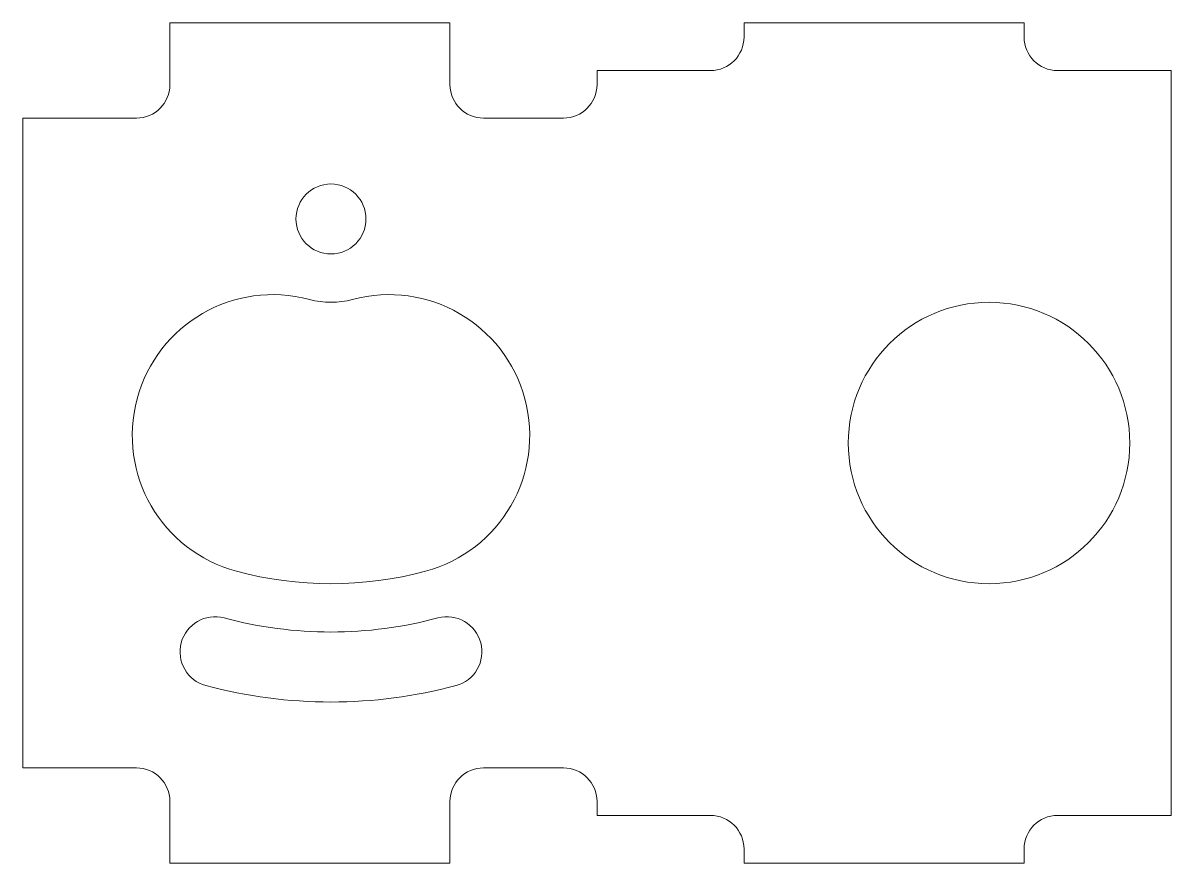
# Model space of a CAD drawing. Header units: millimetres. Extents: x -20.5 to 20.5, y -15 to 15.
import ezdxf

# ---------------------------------------------------------------- set-up
doc = ezdxf.new("R2010")
doc.units = ezdxf.units.MM

msp = doc.modelspace()

# ---------------------------------------------------------------- linework, layer by layer
at = {"color": 7, "linetype": 'Continuous', "lineweight": 15}
for p, q in [((-5.25, 15), (-15.25, 15)), ((-15.25, 15), (-15.25, 12.8)), ((-5.25, 12.8), (-5.25, 15)), ((15.25, 15), (5.25, 15)), ((5.25, 15), (5.25, 14.5)), ((15.25, 14.5), (15.25, 15)), ((4.05, 13.3), (0, 13.3)), ((0, 13.3), (0, 12.8)), ((20.5, 13.3), (16.45, 13.3)), ((20.5, -13.3), (20.5, 13.3)), ((-16.45, 11.6), (-20.5, 11.6)), ((-20.5, 11.6), (-20.5, -11.6)), ((-1.2, 11.6), (-4.05, 11.6)), ((-20.5, -11.6), (-16.45, -11.6)), ((-4.05, -11.6), (-1.2, -11.6)), ((-15.25, -12.8), (-15.25, -15)), ((-5.25, -15), (-5.25, -12.8)), ((0, -12.8), (0, -13.3)), ((0, -13.3), (4.05, -13.3)), ((16.45, -13.3), (20.5, -13.3)), ((5.25, -14.5), (5.25, -15)), ((15.25, -15), (15.25, -14.5)), ((-15.25, -15), (-5.25, -15)), ((5.25, -15), (15.25, -15))]:
    msp.add_line(p, q, dxfattribs=at)
for centre, radius in [((-9.5, 8), 1.25), ((14, 0), 5.025)]:
    msp.add_circle(centre, radius, dxfattribs=at)
for centre, radius, start, end in [((4.05, 14.5), 1.2, 270, 0), ((16.45, 14.5), 1.2, 180, 270), ((-16.45, 12.8), 1.2, 270, 0), ((-4.05, 12.8), 1.2, 180, 270), ((-1.2, 12.8), 1.2, 270, 0), ((-11.571, 0.273), 5.025, 75, 255), ((-9.5, 8), 2.975, 255, 285), ((-7.429, 0.273), 5.025, 285, 105), ((-9.5, 8), 13.025, 255, 285), ((-13.641, -7.455), 1.25, 75, 255), ((-9.5, 8), 14.75, 255, 285), ((-5.359, -7.455), 1.25, 285, 105), ((-9.5, 8), 17.25, 255, 285), ((-16.45, -12.8), 1.2, 0, 90), ((-4.05, -12.8), 1.2, 90, 180), ((-1.2, -12.8), 1.2, 0, 90), ((4.05, -14.5), 1.2, 0, 90), ((16.45, -14.5), 1.2, 90, 180)]:
    msp.add_arc(centre, radius, start, end, dxfattribs=at)

doc.saveas('drawing.dxf')
